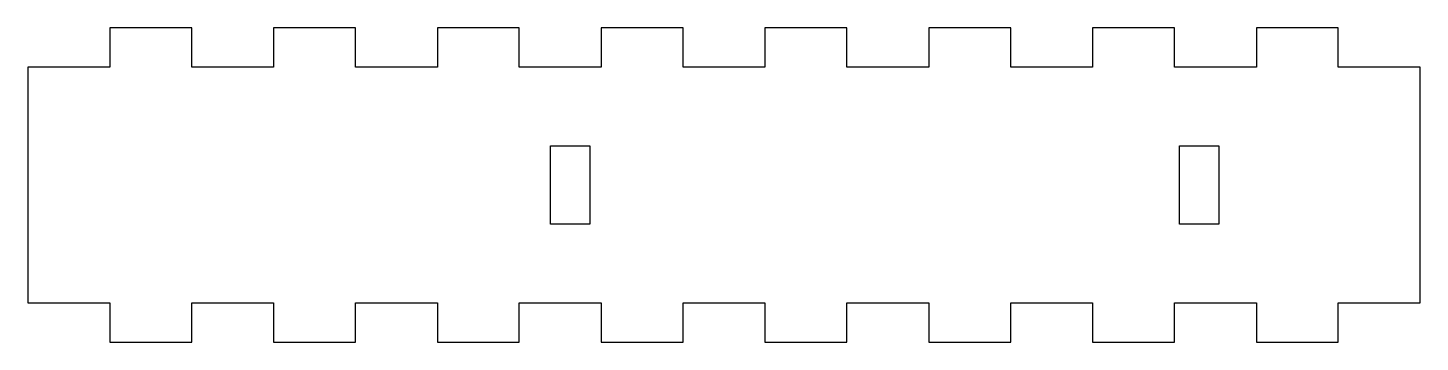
# Model space of a CAD drawing. Header units: millimetres. Extents: x -72 to 106, y -20 to 20.
import ezdxf

# ---------------------------------------------------------------- set-up
doc = ezdxf.new("R2010")
doc.units = ezdxf.units.MM
doc.layers.get('0').update_dxf_attribs({"linetype": 'CONTINUOUS'})

msp = doc.modelspace()

# ---------------------------------------------------------------- linework, layer by layer
for points in [[(95.21, -15), (105.63, -15), (105.63, 15), (95.21, 15), (95.21, 20), (84.79, 20), (84.79, 15), (74.37, 15), (74.37, 20), (63.95, 20), (63.95, 15), (53.53, 15), (53.53, 20), (43.11, 20), (43.11, 15), (32.69, 15), (32.69, 20), (22.27, 20), (22.27, 15), (11.85, 15), (11.85, 20), (1.43, 20), (1.43, 15), (-8.99, 15), (-8.99, 20), (-19.41, 20), (-19.41, 15), (-29.83, 15), (-29.83, 20), (-40.25, 20), (-40.25, 15), (-50.67, 15), (-50.67, 20), (-61.09, 20), (-61.09, 15), (-71.51, 15), (-71.51, -15), (-61.09, -15), (-61.09, -20), (-50.67, -20), (-50.67, -15), (-40.25, -15), (-40.25, -20), (-29.83, -20), (-29.83, -15), (-19.41, -15), (-19.41, -20), (-8.99, -20), (-8.99, -15), (1.43, -15), (1.43, -20), (11.85, -20), (11.85, -15), (22.27, -15), (22.27, -20), (32.69, -20), (32.69, -15), (43.11, -15), (43.11, -20), (53.53, -20), (53.53, -15), (63.95, -15), (63.95, -20), (74.37, -20), (74.37, -15), (84.79, -15), (84.79, -20), (95.21, -20)], [(0, -5), (-5, -5), (-5, 5), (0, 5)], [(80, -5), (75, -5), (75, 5), (80, 5)]]:
    msp.add_lwpolyline(points, close=True)

doc.saveas('drawing.dxf')
